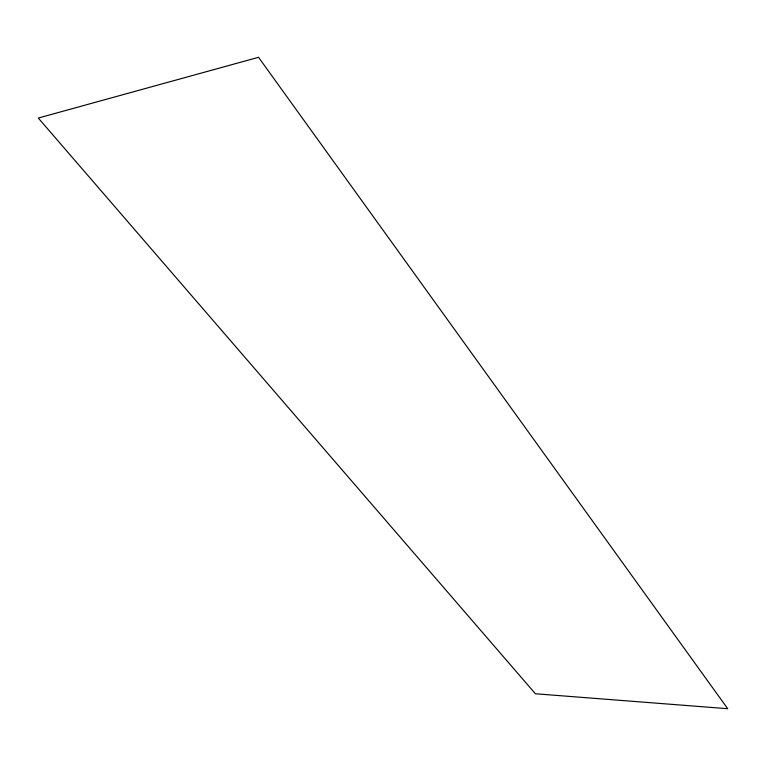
<?xml version="1.0" encoding="UTF-8"?>
<svg xmlns="http://www.w3.org/2000/svg" width="766" height="766" viewBox="0 0 766 766"><rect width="100%" height="100%" fill="white"/><g stroke="black" fill="none" stroke-linecap="round" stroke-linejoin="round"><path stroke-width="1.15" d="M258.535 57.297L38.3 118.041L535.405 693.766L727.7 708.703L258.535 57.297"/></g></svg>
